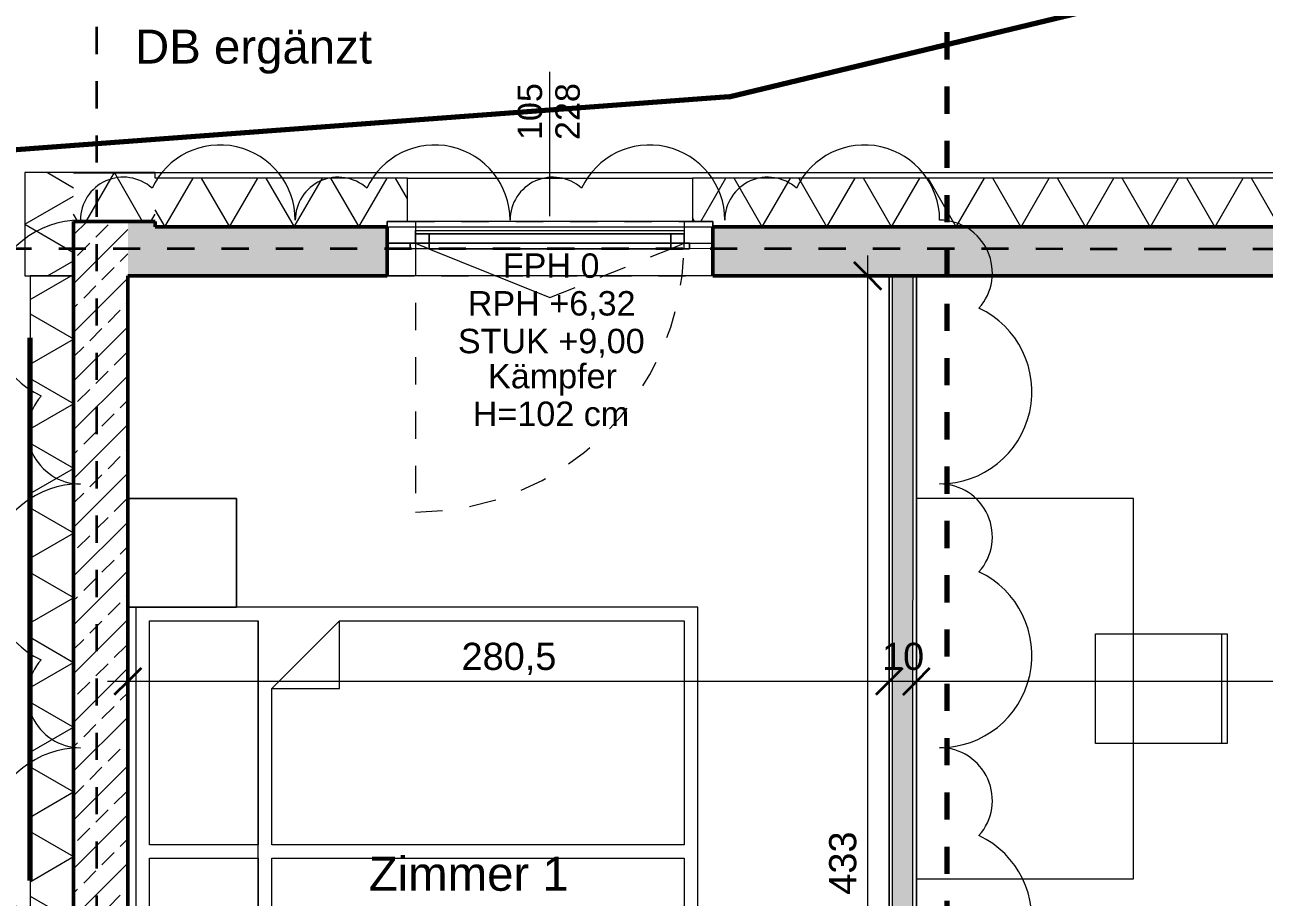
# Model space of a CAD drawing. Header units: metres. Extents: x -67.4 to -27.2, y 43.9 to 89.6.
# Drawn here: x -54.368 to -49.801, y 80.591 to 83.804 of the extents above; entities that cross this region are included whole.
import ezdxf

# ---------------------------------------------------------------- set-up
doc = ezdxf.new("R2010")
doc.units = ezdxf.units.M
for name, pattern in [('Achse', [0.009, 0.005, -0.002, 0, -0.002]), ('Strich Punkt Mittel', [0.015875, 0.00635, -0.004763, 0, -0.004763]), ('Verdeckt', [0.003, 0.002, -0.001]), ('Verdeckt Oben', [0.00225, 0.0015, -0.00075])]:
    doc.linetypes.add(name, pattern=pattern)
for name, color, linetype, lineweight in [('A-DETL-GENF_', 92, 'Continuous', 13), ('A-DETL-MBND', 5, 'Continuous', 5), ('A-GLAZ', 151, 'Continuous', 18), ('A-GLAZ-IDEN_', 152, 'Continuous', 9), ('A_Bemassung-50_', 4, 'Continuous', 9), ('A_Bemassung_', 4, 'Continuous', 9), ('A_Decken', 8, 'Continuous', 13), ('A_Fenster', 7, 'Continuous', 13), ('A_Grundstuecksgrenze', 5, 'Continuous', 70), ('A_Moebel', 6, 'Continuous', 13), ('A_Raeume_', 7, 'Continuous', 5), ('A_Raeume_Beschriftung_', 7, 'Continuous', 9), ('A_Raster_', 1, 'Continuous', 9), ('A_Waende', 7, 'Continuous', 13), ('G-ANNO-REVC-IDEN_', 71, 'Continuous', 9), ('G-ANNO-REVC_', 71, 'Continuous', 9), ('G-ANNO-SYMB_', 111, 'Continuous', 9)]:
    doc.layers.add(name, color=color, linetype=linetype, lineweight=lineweight)
doc.styles.add('Arial_2', font='arial.ttf', dxfattribs={"height": 0.09})
doc.styles.add('Arial_4', font='arial.ttf', dxfattribs={"height": 0.125})
doc.styles.add('Arial_5', font='arial.ttf', dxfattribs={"height": 0.1})
doc.dimstyles.new('WGA-Bemaßung_4', dxfattribs={"dimscale": 0.3048, "dimtxt": 0.102026, "dimasz": 0.328084, "dimexe": 0.246063, "dimexo": 0.0625, "dimgap": 0.04101, "dimtad": 1, "dimdec": 1, "dimlfac": 100, "dimrnd": 0.5, "dimdsep": 46, "dimtxsty": 'Arial_5', "dimblk1": 'OBLIQUE', "dimblk2": 'OBLIQUE', "dimsah": 1, "dimcen": 0.09, "dimdle": 0.246063, "dimazin": 2, "dimtfac": 1, "dimtdec": 4, "dimtix": 1, "dimtmove": 0, "dimatfit": 3, "dimfxl": 0.656168, "dimfxlon": 1, "dimtvp": 1, "dimtolj": 1, "dimtzin": 0, "dimarcsym": 2})
pattern_1 = [(45, (0, 0), (-0.08980256, 0.08980256), []), (45, (0.0898, 0), (-0.08980256, 0.08980256), [0.0635, -0.03175])]

# ---------------------------------------------------------------- blocks, each defined once
blk = doc.blocks.new('Moeb_Bett - Doppelbett 180x210-V15-263_PP_02OG_BT2')
at = {"layer": 'A_Moebel', "color": 8}
for p, q in [((-1.3, 1.05), (-1.3, 0.65)), ((-0.9, 1.05), (-1.3, 1.05)), ((-1.3, 1.05), (-0.9, 1.05)), ((-1.3, 0.65), (-1.3, 1.05)), ((-0.9, 1.05), (-0.9, -1.05)), ((-0.9, 0.65), (-0.9, 1.05)), ((-0.9, 1.05), (-0.9, 0.65)), ((-0.9, 1.02), (0.9, 1.02)), ((0.9, -1.05), (0.9, 1.05)), ((1.3, 1.05), (0.9, 1.05)), ((0.9, 1.05), (0.9, 0.65)), ((0.9, 0.65), (0.9, 1.05)), ((0.9, 1.05), (1.3, 1.05)), ((1.3, 0.65), (1.3, 1.05)), ((1.3, 1.05), (1.3, 0.65)), ((-0.85, 0.57), (-0.85, 0.97)), ((-0.85, 0.97), (-0.025, 0.97)), ((-0.025, 0.97), (-0.025, 0.57)), ((0.025, 0.57), (0.025, 0.97)), ((0.025, 0.97), (0.85, 0.97)), ((0.85, 0.97), (0.85, 0.57)), ((-1.3, 0.65), (-0.9, 0.65)), ((-0.9, 0.65), (-1.3, 0.65)), ((0.9, 0.65), (1.3, 0.65)), ((1.3, 0.65), (0.9, 0.65)), ((-0.025, 0.57), (-0.85, 0.57)), ((-0.85, 0.57), (0.85, 0.57)), ((0.85, 0.57), (0.025, 0.57)), ((-0.85, 0.27), (-0.6, 0.52)), ((-0.6, 0.52), (-0.6, 0.27)), ((-0.6, 0.52), (-0.025, 0.52)), ((-0.025, 0.52), (-0.025, -1)), ((0.025, -1), (0.025, 0.52)), ((0.025, 0.52), (0.6, 0.52)), ((0.6, 0.52), (0.6, 0.27)), ((0.85, 0.27), (0.6, 0.52)), ((-0.6, 0.27), (-0.85, 0.27)), ((-0.85, -1), (-0.85, 0.27)), ((0.6, 0.27), (0.85, 0.27)), ((0.85, 0.27), (0.85, -1)), ((-0.025, -1), (-0.85, -1)), ((0.85, -1), (0.025, -1)), ((-0.9, -1.05), (0.9, -1.05))]:
    blk.add_line(p, q, dxfattribs=at)
blk = doc.blocks.new('Moeb_Schreibtisch_variabel - variabel-8084389-263_PP_02OG_BT2')
at = {"layer": 'A_Moebel', "color": 8}
for p, q in [((-1.5866, 0.4), (-1.5866, -0.4)), ((-1.5866, 0.4), (-1.5866, -0.4)), ((-0.1866, -0.4), (-0.1866, 0.4)), ((-0.1866, -0.4), (-0.1866, 0.4)), ((-1.0891, -0.2599), (-0.6841, -0.2599)), ((-1.0891, -0.4), (-1.0891, -0.2599)), ((-0.6841, -0.2599), (-0.6841, -0.4)), ((-1.5866, -0.4), (-0.1866, -0.4)), ((-1.5866, -0.4), (-0.1866, -0.4)), ((-1.0891, -0.7452), (-1.0891, -0.4)), ((-0.6841, -0.4), (-0.6841, -0.7452)), ((-1.0891, -0.7255), (-0.6841, -0.7255)), ((-0.6841, -0.7452), (-1.0891, -0.7452))]:
    blk.add_line(p, q, dxfattribs=at)
blk = doc.blocks.new('Fens_1tlg_OL - DF_OL_DK_1120x2400-V22-263_PP_02OG_BT2')
at = {"layer": 'A-GLAZ'}
for p, q in [((-0.6, 0.1), (-0.495, 0.1)), ((-0.6, 0.02), (-0.6, 0.1)), ((0.525, 0.1), (-0.525, 0.1)), ((-0.495, 0.1), (-0.495, 0.02)), ((0.495, 0.1), (0.495, 0.02)), ((0.6, 0.1), (0.495, 0.1)), ((0.6, 0.02), (0.6, 0.1)), ((-0.6, 0.02), (-0.515, 0.02)), ((-0.495, 0.02), (-0.6, 0.02)), ((-0.515, 0.02), (-0.495, 0.02)), ((-0.495, 0.02), (-0.445, 0.02)), ((-0.445, 0.02), (0.445, 0.02)), ((0.445, 0.02), (0.495, 0.02)), ((0.495, 0.02), (0.515, 0.02)), ((0.495, 0.02), (0.6, 0.02)), ((0.515, 0.02), (0.6, 0.02))]:
    blk.add_line(p, q, dxfattribs=at)
at = {"layer": 'A_Fenster', "linetype": 'Verdeckt Oben', "lineweight": 5}
for p, q in [((-0.525, 0.26), (0.525, 0.26)), ((-0.525, 0.1), (0.525, 0.1)), ((-0.6, -0.1), (0.6, -0.1)), ((-0.6, -0.1), (0.6, -0.1))]:
    blk.add_line(p, q, dxfattribs=at)
at = {"layer": 'A_Fenster'}
for p, q in [((-0.6, 0.1), (-0.6, 0.08)), ((-0.525, 0.1), (-0.6, 0.1)), ((0.6, 0.1), (0.5252, 0.1)), ((0.6, 0.1), (0.6, 0.08)), ((-0.495, 0.055), (-0.495, 0.067)), ((-0.495, 0.067), (0.495, 0.067)), ((-0.495, 0.067), (0.495, 0.067)), ((-0.495, 0.055), (-0.495, 0.067)), ((-0.495, 0.02), (-0.495, 0.055)), ((-0.445, 0.055), (-0.495, 0.055)), ((0.495, 0.055), (-0.495, 0.055)), ((-0.495, 0.055), (-0.495, 0.02)), ((-0.495, 0.053), (-0.495, 0.055)), ((-0.495, 0.053), (-0.495, 0.055)), ((-0.445, 0.053), (-0.495, 0.053)), ((-0.445, 0.053), (-0.495, 0.053)), ((0.445, 0.055), (-0.445, 0.055)), ((-0.445, 0.055), (-0.445, 0)), ((0.445, 0.055), (-0.445, 0.055)), ((-0.445, 0.055), (0.445, 0.055)), ((-0.445, 0), (-0.445, 0.055)), ((0.445, 0.053), (-0.445, 0.053)), ((0.445, 0.053), (-0.445, 0.053)), ((0.495, 0.055), (0.445, 0.055)), ((0.445, 0.055), (0.445, 0)), ((0.445, 0.055), (0.445, 0)), ((0.495, 0.053), (0.445, 0.053)), ((0.495, 0.053), (0.445, 0.053)), ((0.495, 0.067), (0.495, 0.055)), ((0.495, 0.067), (0.495, 0.055)), ((0.495, 0.02), (0.495, 0.055)), ((0.495, 0.02), (0.495, 0.055)), ((0.495, 0.055), (0.495, 0.053)), ((0.495, 0.055), (0.495, 0.053)), ((-0.6, 0.02), (-0.515, 0.02)), ((-0.515, 0.02), (-0.495, 0.02)), ((-0.495, 0.02), (-0.515, 0.02)), ((-0.515, 0.02), (0.515, 0.02)), ((-0.515, 0), (-0.515, 0.02)), ((-0.515, 0.02), (-0.515, 0)), ((-0.495, 0.02), (-0.4455, 0)), ((-0.495, 0.02), (-0.445, 0.02)), ((-0.495, 0.02), (0.495, 0.02)), ((-0.445, 0.02), (-0.495, 0.02)), ((-0.495, 0.02), (-0.445, 0.02)), ((-0.445, 0.02), (0.445, 0.02)), ((0.445, 0.02), (-0.445, 0.02)), ((-0.445, 0.02), (0.445, 0.02)), ((0.445, 0.02), (0.495, 0.02)), ((0.495, 0.02), (0.445, 0.02)), ((0.445, 0.02), (0.495, 0.02)), ((0.495, 0.02), (0.515, 0.02)), ((0.515, 0.02), (0.495, 0.02)), ((0.515, 0.02), (0.6, 0.02)), ((0.515, 0), (0.515, 0.02)), ((0.515, 0), (0.515, 0.02)), ((0.515, 0), (-0.515, 0)), ((-0.515, 0), (-0.445, 0)), ((-0.4455, 0), (0, -0.18)), ((0.445, 0), (-0.445, 0)), ((0.445, 0), (-0.445, 0)), ((-0.445, 0), (0.445, 0)), ((0.445, 0), (0.515, 0))]:
    blk.add_line(p, q, dxfattribs=at)
at = {"layer": 'A_Fenster', "linetype": 'Verdeckt', "lineweight": 5}
for p, q in [((-0.495, 0.02), (-0.495, 0)), ((0.4455, 0), (0.495, 0.02)), ((-0.495, 0), (-0.495, -0.97)), ((0, -0.18), (0.4455, 0))]:
    blk.add_line(p, q, dxfattribs=at)
for start, end in [(358.8397, 0), (270, 358.8397)]:
    blk.add_arc((-0.495, 0.02), 0.99, start, end, dxfattribs=at)
blk = doc.blocks.new('Fens_1tlg_OL - DF_OL_DK_1120x2400-V33-263_PP_02OG_BT2')
at = {"layer": 'A_Fenster', "linetype": 'Verdeckt Oben', "lineweight": 5}
for p, q in [((-0.525, 0.26), (0.5248, 0.26)), ((-0.525, 0.1), (0.5248, 0.1)), ((-0.6, -0.1), (0.5998, -0.1)), ((-0.6, -0.1), (0.5998, -0.1))]:
    blk.add_line(p, q, dxfattribs=at)
at = {"layer": 'A_Fenster'}
for p, q in [((-0.495, 0.055), (-0.495, 0.067)), ((-0.495, 0.067), (0.4948, 0.067)), ((-0.495, 0.067), (0.4948, 0.067)), ((-0.495, 0.055), (-0.495, 0.067)), ((-0.495, 0.053), (-0.495, 0.055)), ((-0.4452, 0.055), (-0.495, 0.055)), ((-0.4452, 0.055), (-0.495, 0.055)), ((-0.495, 0.055), (-0.495, 0.053)), ((-0.495, 0.053), (-0.495, 0.055)), ((-0.495, 0.053), (-0.495, 0.055)), ((-0.495, 0.02), (-0.495, 0.053)), ((-0.495, 0.053), (-0.495, 0.02)), ((-0.4452, 0.053), (-0.495, 0.053)), ((-0.4452, 0.053), (-0.495, 0.053)), ((0.4448, 0.055), (-0.4452, 0.055)), ((0.4448, 0.055), (-0.445, 0.055)), ((-0.445, 0.055), (-0.445, 0.053)), ((0.4448, 0.055), (-0.445, 0.055)), ((-0.445, 0.055), (0.4448, 0.055)), ((-0.445, 0.053), (-0.445, 0.055)), ((-0.445, 0.053), (-0.445, 0.02)), ((-0.445, 0.02), (-0.445, 0.053)), ((0.4448, 0.053), (-0.445, 0.053)), ((0.4448, 0.053), (-0.445, 0.053)), ((0.4948, 0.055), (0.4448, 0.055)), ((0.4948, 0.055), (0.445, 0.055)), ((0.445, 0.055), (0.445, 0.053)), ((0.445, 0.055), (0.445, 0.053)), ((0.445, 0.053), (0.445, 0.02)), ((0.445, 0.053), (0.445, 0.02)), ((0.4948, 0.053), (0.445, 0.053)), ((0.4948, 0.053), (0.445, 0.053)), ((0.495, 0.067), (0.495, 0.055)), ((0.495, 0.067), (0.495, 0.055)), ((0.495, 0.02), (0.495, 0.055)), ((0.495, 0.02), (0.495, 0.055)), ((0.495, 0.055), (0.495, 0.053)), ((0.495, 0.055), (0.495, 0.053)), ((-0.4952, 0.02), (-0.515, 0.02)), ((-0.515, 0.02), (-0.4952, 0.02)), ((-0.515, 0), (-0.515, 0.02)), ((-0.515, 0.02), (-0.515, 0)), ((-0.4952, 0.02), (-0.4452, 0.02)), ((-0.495, 0.02), (-0.4455, 0)), ((-0.495, 0.02), (-0.4452, 0.02)), ((-0.4452, 0.02), (-0.495, 0.02)), ((-0.495, 0.02), (-0.4452, 0.02)), ((-0.4452, 0.02), (0.4448, 0.02)), ((-0.4452, 0.02), (0.4448, 0.02)), ((0.4448, 0.02), (-0.445, 0.02)), ((-0.445, 0.02), (-0.445, 0)), ((-0.445, 0.02), (0.4448, 0.02)), ((-0.445, 0), (-0.445, 0.02)), ((0.4448, 0.02), (0.4948, 0.02)), ((0.4448, 0.02), (0.4948, 0.02)), ((0.4948, 0.02), (0.445, 0.02)), ((0.445, 0.02), (0.445, 0)), ((0.445, 0.02), (0.445, 0)), ((0.445, 0.02), (0.4948, 0.02)), ((0.4948, 0.02), (0.5148, 0.02)), ((0.5148, 0.02), (0.495, 0.02)), ((0.515, 0), (0.515, 0.02)), ((0.515, 0), (0.515, 0.02))]:
    blk.add_line(p, q, dxfattribs=at)
at = {"layer": 'A_Fenster', "linetype": 'Verdeckt', "lineweight": 5}
for p, q in [((-0.495, 0.02), (-0.495, 0)), ((0.4455, 0), (0.495, 0.02))]:
    blk.add_line(p, q, dxfattribs=at)
blk.add_arc((-0.495, 0.02), 0.99, 358.8397, 0, dxfattribs=at)
blk = doc.blocks.new('Family - ___-3180367-263_PP_02OG_BT2')
at = {"layer": 'A_Grundstuecksgrenze'}
for q in [(-20.9804, 98.8097), (-4.0511, 95.1798)]:
    blk.add_line((-15.6261, 97.0319), q, dxfattribs=at)
blk = doc.blocks.new('Dtai_Fluchtlinie_Grenzlinie - Dtai_Grenzlinie-5920249-263_PP_02OG_BT2')
at = {"layer": 'A-DETL-GENF_', "lineweight": 70}
blk.add_line((33.45, 0), (35.45, 0), dxfattribs=at)
blk = doc.blocks.new('BS_Fens_PP_Kämpfer - oben-10106766-263_PP_02OG_BT2')
at = {"layer": 'A-GLAZ-IDEN_'}
blk.add_line((0, 0.000124), (0, 0.010761), dxfattribs=at)
blk = doc.blocks.new('DIMBLOCK416-263_PP_02OG_BT2')
at = {"layer": 'A_Bemassung-50_', "transparency": 16777216}
for p, q in [((-51.0826, 81.3857), (-51.0826, 81.4607)), ((-47.753, 81.3856), (-47.753, 81.4606)), ((-47.753, 81.3856), (-51.0826, 81.3857)), ((-51.0826, 81.3857), (-51.0826, 81.1857)), ((-47.753, 81.3856), (-47.753, 81.1856))]:
    blk.add_line(p, q, dxfattribs=at)
at = {"layer": 'A_Bemassung-50_', "lineweight": 35, "transparency": 16777216}
for p, q in [((-51.0826, 81.3857), (-51.0326, 81.4357)), ((-47.753, 81.3856), (-47.703, 81.4356)), ((-51.0826, 81.3857), (-51.1326, 81.3357)), ((-47.753, 81.3856), (-47.803, 81.3356))]:
    blk.add_line(p, q, dxfattribs=at)
at = {"layer": 'A_Bemassung-50_', "color": 0, "transparency": 16777216, "insert": (-49.5332, 81.528), "char_height": 0.1, "width": 0.276883, "attachment_point": 1, "rotation": 359.9983, "line_spacing_factor": 0.941778, "style": 'Arial_5'}
blk.add_mtext('333', dxfattribs=at)
blk = doc.blocks.new('_Oblique')
at = {"color": 0, "linetype": 'ByBlock', "lineweight": -2}
blk.add_line((-0.5, -0.5), (0.5, 0.5), dxfattribs=at)
blk = doc.blocks.new('DIMBLOCK417-263_PP_02OG_BT2')
at = {"layer": 'A_Bemassung-50_', "transparency": 16777216}
for p, q in [((-51.1826, 81.3857), (-51.1826, 81.4607)), ((-51.0826, 81.3857), (-51.0826, 81.4607)), ((-51.0826, 81.3857), (-51.1826, 81.3857)), ((-51.1826, 81.3857), (-51.1826, 81.1857)), ((-51.0826, 81.3857), (-51.0826, 81.1857))]:
    blk.add_line(p, q, dxfattribs=at)
at = {"layer": 'A_Bemassung-50_', "lineweight": 35, "transparency": 16777216}
for p, q in [((-51.1826, 81.3857), (-51.1326, 81.4357)), ((-51.0826, 81.3857), (-51.0326, 81.4357)), ((-51.1826, 81.3857), (-51.2326, 81.3358)), ((-51.0826, 81.3857), (-51.1326, 81.3357))]:
    blk.add_line(p, q, dxfattribs=at)
at = {"layer": 'A_Bemassung-50_', "color": 0, "transparency": 16777216, "insert": (-51.2095, 81.5281), "char_height": 0.1, "width": 0.184588, "attachment_point": 1, "rotation": 359.9983, "line_spacing_factor": 0.941778, "style": 'Arial_5'}
blk.add_mtext('10', dxfattribs=at)
blk = doc.blocks.new('DIMBLOCK418-263_PP_02OG_BT2')
at = {"layer": 'A_Bemassung-50_', "transparency": 16777216}
for p, q in [((-53.988, 81.3858), (-53.988, 81.4608)), ((-51.1826, 81.3857), (-51.1826, 81.4607)), ((-51.1826, 81.3857), (-54.063, 81.3858)), ((-53.988, 81.3858), (-53.988, 81.1858)), ((-51.1826, 81.3857), (-51.1826, 81.1857))]:
    blk.add_line(p, q, dxfattribs=at)
at = {"layer": 'A_Bemassung-50_', "lineweight": 35, "transparency": 16777216}
for p, q in [((-53.988, 81.3858), (-53.938, 81.4358)), ((-51.1826, 81.3857), (-51.1326, 81.4357)), ((-53.988, 81.3858), (-54.038, 81.3358)), ((-51.1826, 81.3857), (-51.2326, 81.3358))]:
    blk.add_line(p, q, dxfattribs=at)
at = {"layer": 'A_Bemassung-50_', "color": 0, "transparency": 16777216, "insert": (-52.7587, 81.5281), "char_height": 0.1, "width": 0.416266, "attachment_point": 1, "rotation": 359.9983, "line_spacing_factor": 0.941778, "style": 'Arial_5'}
blk.add_mtext('280,5', dxfattribs=at)
blk = doc.blocks.new('DIMBLOCK486-263_PP_02OG_BT2')
at = {"layer": 'A_Bemassung-50_', "transparency": 16777216}
for p, q in [((-51.262, 78.551), (-51.2618, 82.9548)), ((-51.2619, 82.8798), (-51.4619, 82.8798)), ((-51.2619, 82.8798), (-51.1869, 82.8798)), ((-51.262, 78.551), (-51.462, 78.551)), ((-51.262, 78.551), (-51.187, 78.551))]:
    blk.add_line(p, q, dxfattribs=at)
at = {"layer": 'A_Bemassung-50_', "lineweight": 35, "transparency": 16777216}
for p, q in [((-51.2619, 82.8798), (-51.3118, 82.9298)), ((-51.2619, 82.8798), (-51.2119, 82.8298)), ((-51.262, 78.551), (-51.312, 78.601)), ((-51.262, 78.551), (-51.212, 78.501))]:
    blk.add_line(p, q, dxfattribs=at)
at = {"layer": 'A_Bemassung-50_', "color": 0, "transparency": 16777216, "insert": (-51.4042, 80.6), "char_height": 0.1, "width": 0.276883, "attachment_point": 1, "rotation": 90, "line_spacing_factor": 0.941778, "style": 'Arial_5'}
blk.add_mtext('433', dxfattribs=at)
blk = doc.blocks.new('Family - ___-11916793-263_PP_02OG_BT2')
at = {"layer": 'G-ANNO-REVC_'}
for centre, radius, start, end in [((-17.8605, 97.471), 0.1583, 25.5497, 157.36), ((-17.5318, 97.3338), 0.277, 337.36, 132.1512), ((-18.1375, 97.2181), 0.34, 67.36, 222.1512), ((-17.13, 97.1663), 0.1583, 25.5497, 157.36), ((-16.8013, 97.0292), 0.277, 337.36, 132.1512), ((-16.3995, 96.8616), 0.1583, 25.5497, 157.36), ((-18.3058, 96.8145), 0.1943, 115.5497, 247.36), ((-16.0707, 96.7245), 0.277, 337.36, 132.1512), ((-15.6689, 96.5569), 0.1583, 25.5497, 157.36), ((-15.3402, 96.4198), 0.277, 337.36, 132.1512), ((-18.5115, 96.3214), 0.34, 67.36, 222.1512), ((-15.1593, 96.1338), 0.1943, 295.5497, 67.36), ((-18.6798, 95.9178), 0.1943, 115.5497, 247.36), ((-15.3276, 95.7303), 0.34, 247.36, 42.1512), ((-18.8855, 95.4247), 0.34, 67.36, 222.1512), ((-15.5333, 95.2371), 0.1943, 295.5497, 67.36), ((-15.7016, 94.8336), 0.34, 247.36, 42.1512), ((-15.9073, 94.3404), 0.1943, 295.5497, 67.36), ((-16.0756, 93.9369), 0.34, 247.36, 42.1512)]:
    blk.add_arc(centre, radius, start, end, dxfattribs=at)

msp = doc.modelspace()

# ---------------------------------------------------------------- hatches: boundary and pattern name
at = {"layer": 'A_Waende', "lineweight": 5}
h = msp.add_hatch(dxfattribs=at)
h.set_pattern_fill('FP_146', color=250, angle=-157.36, style=0, pattern_type=2)
h.set_pattern_definition([(270, (-54.36835, 83.06967), (0.20638, 8e-15), []), (330, (-54.36835, 83.06967), (0.10318, 0.17872), []), (30, (-54.36835, 83.06967), (-0.10319, 0.17873), [])])
h.paths.add_polyline_path([(-54.1881, 82.8799), (-54.1879, 82.8799), (-54.1883, 83.2599), (-54.3679, 83.2599), (-54.3679, 82.8799), (-54.1883, 82.8799)])
h = msp.add_hatch(dxfattribs=at)
h.set_pattern_fill('FP_145', color=250, angle=202.64, style=0, pattern_type=2)
h.set_pattern_definition([(180, (-54.03795, 83.25948), (2e-15, -0.20638), []), (240, (-54.03795, 83.25948), (0.17872, -0.10318), []), (300, (-54.03795, 83.25948), (0.17872, 0.10319), [])])
h.paths.add_polyline_path([(-53.8879, 83.0799), (-53.8879, 83.2599), (-54.1879, 83.2599), (-54.1879, 83.0799), (-53.8879, 83.0799)])
h = msp.add_hatch(dxfattribs=at)
h.set_pattern_fill('FP_128', color=250, angle=-157.36, style=0, pattern_type=2)
h.set_pattern_definition([(359.998, (-52.89827, 83.0598), (7e-06, 0.20638), []), (59.998, (-52.89827, 83.0598), (-0.178727, 0.103196), []), (119.998, (-52.89827, 83.0598), (-0.178725, -0.10318), [])])
h.paths.add_polyline_path([(-53.0331, 83.0599), (-53.0331, 83.0799), (-52.9581, 83.0799), (-52.9581, 83.2399), (-53.8879, 83.2399), (-53.8879, 83.0599), (-53.0331, 83.0599)])
h = msp.add_hatch(dxfattribs=at)
h.set_pattern_fill('FP_129', color=250, angle=-157.36, style=0, pattern_type=2)
h.set_pattern_definition([(359.998, (-50.2208, 83.05943), (7e-06, 0.20637), []), (59.998, (-50.2208, 83.05943), (-0.178727, 0.103196), []), (119.998, (-50.2208, 83.05943), (-0.178725, -0.10318), [])])
h.paths.add_polyline_path([(-49.6581, 83.0598), (-49.6581, 83.0798), (-49.5831, 83.0798), (-49.5831, 83.2398), (-51.9079, 83.2396), (-51.9079, 83.0798), (-51.8331, 83.0798), (-51.8331, 83.0598), (-49.6581, 83.0598)])
h.paths.add_polyline_path([(-48.5331, 83.0797), (-48.5329, 83.0798), (-48.5331, 83.0797)])
h = msp.add_hatch(dxfattribs=at)
h.set_pattern_fill('FP_4', color=250, style=0, pattern_type=2)
h.set_pattern_definition(pattern_1)
h.paths.add_polyline_path([(-53.9882, 75.6967), (-53.9882, 76.0467), (-54.1881, 76.0467), (-54.1881, 75.6967), (-53.9882, 75.6967)])
h.paths.add_polyline_path([(-53.9882, 77.2467), (-53.9881, 77.2467), (-53.9881, 83.0799), (-54.1879, 83.0799), (-54.1879, 77.2467), (-54.0291, 77.2467)])
h = msp.add_hatch(dxfattribs=at)
h.set_pattern_fill('FP_4', color=250, style=0, pattern_type=2)
h.set_pattern_definition(pattern_1)
h.paths.add_polyline_path([(-40.7279, 83.0595), (-40.7479, 83.0596), (-40.7468, 83.0607), (-40.729, 83.0596)])
h.paths.add_polyline_path([(-40.7279, 82.8795), (-40.7279, 82.8795), (-40.7279, 83.0795), (-43.0131, 83.0796), (-43.0129, 82.8796), (-40.728, 82.8795)])
h.paths.add_polyline_path([(-44.2132, 82.8796), (-44.2131, 83.0596), (-45.7356, 83.0596), (-45.7354, 82.8796), (-44.2134, 82.8796)])
h.paths.add_polyline_path([(-46.9357, 82.8797), (-46.9356, 83.0597), (-48.4581, 83.0597), (-48.4579, 82.8797), (-46.9358, 82.8797)])
h.paths.add_polyline_path([(-49.6584, 82.8798), (-49.6582, 82.8798), (-49.6581, 83.0598), (-51.8331, 83.0598), (-51.8329, 82.8798), (-50.0281, 82.8798)])
h.paths.add_polyline_path([(-53.0332, 82.8799), (-53.0332, 83.0599), (-53.9879, 83.0599), (-53.9879, 82.8799), (-53.0517, 82.8799)])
h.paths.add_polyline_path([(-53.8882, 83.0599), (-53.8879, 83.0599), (-53.8879, 83.0799), (-53.9879, 83.0799), (-53.9879, 83.0599)])
h = msp.add_hatch(dxfattribs=at)
h.set_pattern_fill('FP_3', color=250, angle=202.64, style=0, pattern_type=2)
h.set_pattern_definition([(89.998, (-54.18766, 80.02565), (-0.20637, 7e-06), []), (149.998, (-54.18766, 80.02565), (-0.103191, -0.178718), []), (209.998, (-54.18766, 80.02565), (0.103184, -0.178734), [])])
h.paths.add_polyline_path([(-54.1883, 77.1717), (-54.1881, 77.1717), (-54.1883, 82.8799), (-54.3479, 82.8799), (-54.3481, 77.1717)])
h = msp.add_hatch(dxfattribs=at)
h.set_pattern_fill('FP_50', color=250, angle=247.64, style=0, pattern_type=2)
h.set_pattern_definition([(134.998, (-51.08224, 80.41414), (-0.2539954, 0.1270123), [0.02245, -0.15715]), (134.998, (-51.19338, 80.462025), (-0.2539954, 0.1270123), [0.02245, -0.15715]), (134.998, (-51.08292, 80.47822), (-0.2539954, 0.1270123), [0.02245, -0.15715]), (134.998, (-51.19406, 80.5261), (-0.2539954, 0.1270123), [0.02245, -0.15715]), (161.563, (-51.09824, 80.430457), (-0.5079932, 0.1270184), [0.0502, -0.35141]), (161.563, (-51.146, 80.44578), (-0.5079932, 0.1270184), [0.0502, -0.35141]), (161.563, (-51.09799, 80.49415), (-0.5079932, 0.1270184), [0.0502, -0.35141]), (161.563, (-51.145752, 80.509473), (-0.5079932, 0.1270184), [0.0502, -0.35141]), (224.998, (-51.19332, 80.43064), (0.2540043, 0.1269946), [0.02245, -0.15715]), (224.998, (-51.08292, 80.47822), (0.2540043, 0.1269946), [0.02245, -0.15715]), (224.998, (-51.19345, 80.49341), (0.2540043, 0.1269946), [0.02245, -0.15715]), (224.998, (-51.08267, 80.54191), (0.2540043, 0.1269946), [0.02245, -0.15715]), (198.433, (-51.146, 80.44578), (0.5080021, 0.12698295), [0.0502, -0.35141]), (198.433, (-51.098305, 80.46184), (0.5080021, 0.12698295), [0.0502, -0.35141]), (198.433, (-51.145752, 80.509473), (0.5080021, 0.12698295), [0.0502, -0.35141]), (198.433, (-51.098055, 80.525535), (0.5080021, 0.12698295), [0.0502, -0.35141])])
h.paths.add_polyline_path([(-51.0952, 77.9491), (-51.0952, 78.116), (-51.1702, 78.116), (-51.1702, 77.9491)])
h.paths.add_polyline_path([(-51.1702, 77.9366), (-51.0952, 77.9366), (-51.0952, 77.9491), (-51.1702, 77.9491), (-51.1702, 77.9453)])
h.paths.add_polyline_path([(-51.0952, 78.986), (-51.0952, 82.8798), (-51.1701, 82.8798), (-51.1701, 78.986)])

# ---------------------------------------------------------------- linework, layer by layer
at = {"layer": 'A-DETL-MBND'}
msp.add_line((-53.8879, 83.2599), (-41.0479, 83.2595), dxfattribs=at)
at = {"layer": 'A_Decken'}
for p, q in [((-53.0331, 83.0599), (-51.8331, 83.0598)), ((-51.8332, 82.9798), (-53.0329, 82.9799)), ((-53.0329, 82.9799), (-53.0329, 82.8799))]:
    msp.add_line(p, q, dxfattribs=at)
at = {"layer": 'A_Raeume_', "flags": 128}
for points in [[(-53.9879, 82.8799), (-53.9881, 77.9492), (-52.0597, 77.9491), (-52.0081, 77.9491), (-52.0081, 77.9491), (-51.1827, 77.9491), (-51.1827, 79.1991), (-51.1826, 82.8798)], [(-47.7529, 82.8797), (-51.0826, 82.8798), (-51.0827, 79.2491), (-47.7908, 79.249), (-47.7531, 79.249)]]:
    msp.add_lwpolyline(points, close=True, dxfattribs=at)
at = {"layer": 'A_Raster_', "linetype": 'Strich Punkt Mittel', "lineweight": 35}
for p, q in [((-54.1037, 84.1967), (-54.1049, 46.5271)), ((-56.2428, 82.98), (-31.6736, 82.9792))]:
    msp.add_line(p, q, dxfattribs=at)
at = {"layer": 'A_Waende', "color": 250, "lineweight": 5}
for p, q in [((-53.8879, 83.2599), (-54.3679, 83.2599)), ((-54.3679, 83.2599), (-54.3679, 82.8799)), ((-53.8879, 83.2399), (-53.8879, 83.2599)), ((-52.9581, 83.2399), (-53.8879, 83.2399)), ((-52.9581, 83.0799), (-52.9581, 83.2399)), ((-51.9081, 83.2398), (-51.9081, 83.0798)), ((-49.5831, 83.2398), (-51.9081, 83.2398)), ((-54.1879, 83.0799), (-53.8879, 83.0799)), ((-54.1879, 82.8799), (-54.1879, 83.0799)), ((-53.0331, 83.0599), (-53.0331, 83.0799)), ((-53.0331, 83.0799), (-52.9581, 83.0799)), ((-51.9081, 83.0798), (-51.8331, 83.0798)), ((-51.8331, 83.0798), (-51.8331, 83.0598)), ((-54.3679, 82.8799), (-54.1879, 82.8799)), ((-54.3479, 82.8799), (-54.3481, 77.1717)), ((-54.1879, 82.8799), (-54.3479, 82.8799))]:
    msp.add_line(p, q, dxfattribs=at)
at = {"layer": 'A_Waende'}
for p, q in [((-52.9581, 83.2399), (-51.9081, 83.2398)), ((-51.9081, 83.0798), (-52.9581, 83.0799)), ((-51.1826, 82.8798), (-51.1827, 78.986)), ((-51.1702, 78.986), (-51.1701, 82.8798)), ((-51.0952, 79.2366), (-51.0951, 82.8798)), ((-51.0827, 79.2491), (-51.0826, 82.8798))]:
    msp.add_line(p, q, dxfattribs=at)
at = {"layer": 'A_Waende', "color": 10, "lineweight": 50}
for p, q in [((-54.1879, 83.0799), (-54.1881, 77.2467)), ((-53.8879, 83.0799), (-54.1879, 83.0799)), ((-53.8879, 83.0599), (-53.8879, 83.0799)), ((-53.0331, 83.0599), (-53.8879, 83.0599)), ((-53.0332, 82.8799), (-53.0331, 83.0599)), ((-51.8331, 83.0598), (-51.8332, 82.8798)), ((-49.6581, 83.0598), (-51.8331, 83.0598)), ((-53.9881, 77.2467), (-53.9879, 82.8799)), ((-53.9879, 82.8799), (-53.0332, 82.8799)), ((-51.8332, 82.8798), (-49.6582, 82.8798))]:
    msp.add_line(p, q, dxfattribs=at)
at = {"layer": 'G-ANNO-SYMB_', "linetype": 'Achse', "lineweight": 70}
msp.add_line((-50.9697, 47.277), (-50.9686, 85.3042), dxfattribs=at)

# ---------------------------------------------------------------- block references
at = {"layer": 'A-DETL-GENF_', "rotation": 89.99827587845456}
msp.add_blockref('Dtai_Fluchtlinie_Grenzlinie - Dtai_Grenzlinie-5920249-263_PP_02OG_BT2', (-54.349, 47.2019), dxfattribs=at)
at = {"layer": 'A-GLAZ', "rotation": 359.9982758785824}
msp.add_blockref('Fens_1tlg_OL - DF_OL_DK_1120x2400-V22-263_PP_02OG_BT2', (-52.4332, 82.9798), dxfattribs=at)
at = {"layer": 'A-GLAZ-IDEN_', "xscale": 49.99999999999998, "yscale": 49.99999999999998, "zscale": 49.99999999999998, "rotation": 359.998275878371}
msp.add_blockref('BS_Fens_PP_Kämpfer - oben-10106766-263_PP_02OG_BT2', (-52.4331, 83.0933), dxfattribs=at)
at = {"layer": 'A_Fenster', "linetype": 'Verdeckt Oben', "lineweight": 5, "rotation": 359.9982758785824}
msp.add_blockref('Fens_1tlg_OL - DF_OL_DK_1120x2400-V33-263_PP_02OG_BT2', (-52.4329, 82.9798), dxfattribs=at)
at = {"layer": 'A_Grundstuecksgrenze', "rotation": 22.64000000000043}
msp.add_blockref('Family - ___-3180367-263_PP_02OG_BT2', (0, 0), dxfattribs=at)
at = {"layer": 'A_Moebel', "color": 8}
for name, p, rotation in [('Moeb_Bett - Doppelbett 180x210-V15-263_PP_02OG_BT2', (-52.938, 80.7593), 89.99827587845473), ('Moeb_Schreibtisch_variabel - variabel-8084389-263_PP_02OG_BT2', (-50.6826, 82.2457), 89.99827587845436)]:
    msp.add_blockref(name, p, dxfattribs=dict(at, rotation=rotation))
at = {"layer": 'G-ANNO-REVC_', "rotation": 22.64000000000043}
msp.add_blockref('Family - ___-11916793-263_PP_02OG_BT2', (0, 0), dxfattribs=at)

# ---------------------------------------------------------------- texts
at = {"layer": 'A-GLAZ-IDEN_', "char_height": 0.09, "attachment_point": 1, "style": 'Arial_2'}
for s, insert, width, rotation in [('105', (-52.5519, 83.3798), 0.252532, 90), ('228', (-52.413, 83.3798), 0.252532, 90), ('FPH 0', (-52.6067, 82.9624), 0.424894, 359.9983), ('RPH +6,32', (-52.7357, 82.8235), 0.737552, 359.9983), ('STUK +9,00', (-52.7721, 82.6846), 0.82173, 359.9983), ('Kämpfer', (-52.6611, 82.5555), 0.557173, 359.9983), ('H=102 cm', (-52.7173, 82.4166), 0.689451, 359.9983)]:
    msp.add_mtext(s, dxfattribs=dict(at, insert=insert, width=width, rotation=rotation))
at = {"layer": 'A_Raeume_Beschriftung_', "insert": (-53.1007, 80.7397), "char_height": 0.125, "width": 0.89789, "attachment_point": 1, "style": 'Arial_4'}
msp.add_mtext('Zimmer 1', dxfattribs=at)
at = {"layer": 'G-ANNO-REVC-IDEN_', "insert": (-53.9619, 83.7866), "char_height": 0.125, "width": 1.054219, "attachment_point": 1, "style": 'Arial_4'}
msp.add_mtext('DB ergänzt', dxfattribs=at)

# ---------------------------------------------------------------- dimensions: what is measured, and where the dimension line sits
at = {"layer": 'A_Bemassung_'}
for base, p1, p2, angle, override, picture, middle in [((-51.2619, 82.8798), (-51.462, 78.551), (-51.4619, 82.8798), 89.9983, {"dimpost": '<>', "dimfxl": 4.328814}, 'DIMBLOCK486-263_PP_02OG_BT2', (-51.3255, 80.7154)), ((-53.988, 81.3858), (-51.1826, 81.1857), (-53.988, 81.1858), 359.9983, {"dimpost": '<>', "dimfxl": 2.805376}, 'DIMBLOCK418-263_PP_02OG_BT2', (-52.5853, 81.4493)), ((-51.1826, 81.3857), (-51.0826, 81.1857), (-51.1826, 81.1857), 359.9983, {"dimpost": '<>', "dimfxl": 0.1}, 'DIMBLOCK417-263_PP_02OG_BT2', (-51.1326, 81.4493)), ((-51.0826, 81.3857), (-47.753, 81.1856), (-51.0826, 81.1857), 359.9983, {"dimpost": '<>', "dimfxl": 3.329624}, 'DIMBLOCK416-263_PP_02OG_BT2', (-49.4178, 81.4493))]:
    dim = msp.add_linear_dim(base=base, p1=p1, p2=p2, angle=angle, dimstyle='WGA-Bemaßung_4', override=override, dxfattribs=at)
    dim.commit()
    dim.dimension.update_dxf_attribs({"geometry": picture, "text_midpoint": middle})

doc.saveas('drawing.dxf')
